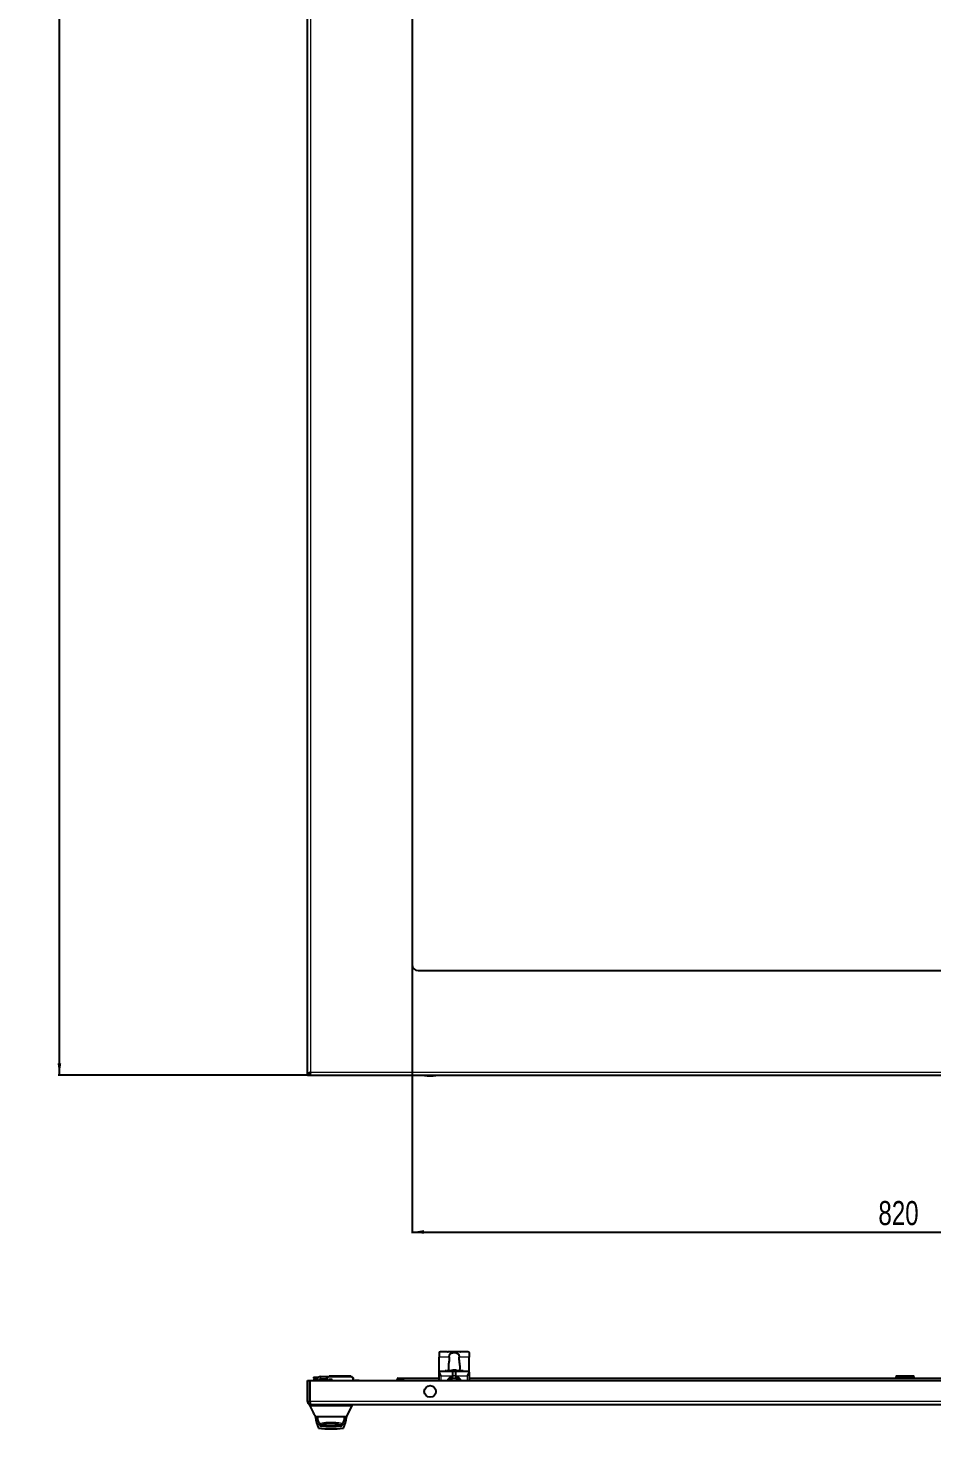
# Model space of a CAD drawing. Header units: millimetres. Extents: x -975 to 2049, y -1447 to 978.
# Drawn here: x -975 to -223, y -1447 to -281 of the extents above; entities that cross this region are included whole.
import ezdxf

# ---------------------------------------------------------------- set-up
doc = ezdxf.new("R2010")
doc.units = ezdxf.units.MM
doc.layers.add('FORMAT', color=7, linetype='Continuous')
doc.styles.add('SLDTEXTSTYLE0', font='TXT', dxfattribs={"width": 0.75})
doc.dimstyles.new('SLDDIMSTYLE0', dxfattribs={"dimtxt": 20, "dimasz": 10, "dimexe": 0, "dimexo": 0.0625, "dimgap": 5, "dimtad": 2, "dimdec": 1, "dimrnd": 1e-09, "dimzin": 12, "dimdsep": 46, "dimtxsty": 'SLDTEXTSTYLE0', "dimsah": 1, "dimcen": 0.09, "dimadec": 0, "dimazin": 3, "dimtfac": 1, "dimtofl": 0, "dimtmove": 0, "dimatfit": 3, "dimfxl": 0, "dimfrac": 2, "dimtolj": 1, "dimtzin": 12, "dimarcsym": 0})

# ---------------------------------------------------------------- blocks, each defined once
blk = doc.blocks.new('_D_1')
at = {"layer": 'FORMAT'}
for p, q in [((-742.6, 802.3), (-950, 802.3)), ((-949, -1152.7), (-949, 802.3)), ((-742.6, -1152.7), (-950, -1152.7))]:
    blk.add_line(p, q, dxfattribs=at)
for points in [[(-949, 802.3), (-950.5, 792.3), (-947.4, 792.3)], [(-949, -1152.7), (-947.4, -1142.7), (-950.5, -1142.7)]]:
    blk.add_solid(points, dxfattribs=at)
at = {"layer": 'FORMAT', "insert": (-974.7, -204.7), "char_height": 20, "attachment_point": 1, "rotation": 90, "style": 'SLDTEXTSTYLE0'}
blk.add_mtext('1955', dxfattribs=at)
blk = doc.blocks.new('_D_2')
at = {"layer": 'FORMAT'}
for p, q in [((-655.6, -1060.7), (-655.6, -1284.2)), ((164.4, -1060.7), (164.4, -1284.2)), ((-655.6, -1283.2), (164.4, -1283.2))]:
    blk.add_line(p, q, dxfattribs=at)
for points in [[(-655.6, -1283.2), (-645.6, -1284.7), (-645.6, -1281.6)], [(164.4, -1283.2), (154.4, -1281.6), (154.4, -1284.7)]]:
    blk.add_solid(points, dxfattribs=at)
at = {"layer": 'FORMAT', "insert": (-267.7, -1257.4), "char_height": 20, "attachment_point": 1, "style": 'SLDTEXTSTYLE0'}
blk.add_mtext('820', dxfattribs=at)

msp = doc.modelspace()

# ---------------------------------------------------------------- linework, layer by layer
at = {"color": 7, "linetype": 'Continuous', "lineweight": 25}
for p, q in [((-742.56, -1152.68), (-742.56, 802.32)), ((-655.56, 710.32), (-655.56, -1060.68)), ((-650.56, -1065.68), (159.44, -1065.68)), ((-742.56, -1152.68), (-740.56, -1152.68)), ((-740.26, -1152.68), (-740.26, -1150.68)), ((-740.26, -1152.68), (249.14, -1152.68)), ((-633.06, -1383.51), (-633.06, -1387.34)), ((-626.04, -1382.95), (-631.56, -1382.95)), ((-625.15, -1382.9), (-625.67, -1382.9)), ((-615.96, -1382.84), (-625.15, -1382.84)), ((-615.44, -1382.9), (-615.96, -1382.89)), ((-609.56, -1382.95), (-615.07, -1382.95)), ((-608.06, -1383.51), (-608.06, -1387.34)), ((-633.06, -1398.84), (-633.06, -1387.34)), ((-625.41, -1394.63), (-625.41, -1397.21)), ((-621.63, -1398.52), (-621.65, -1398.29)), ((-621.58, -1398.52), (-621.62, -1398.22)), ((-621.6, -1398.37), (-621.59, -1398.29)), ((-620.78, -1398.25), (-620.78, -1398.22)), ((-619.5, -1398.29), (-619.5, -1398.22)), ((-619.14, -1398.41), (-619.13, -1398.29)), ((-615.71, -1397.21), (-615.71, -1394.63)), ((-608.06, -1398.84), (-608.06, -1387.34)), ((-742.56, -1406.84), (-740.56, -1406.84)), ((-742.56, -1424.24), (-742.56, -1406.84)), ((-740.56, -1424.24), (-740.56, -1406.84)), ((-740.26, -1406.84), (249.14, -1406.84)), ((-740.26, -1424.24), (-740.26, -1406.84)), ((-737.56, -1403.94), (-737.56, -1404.84)), ((-737.56, -1403.94), (-735.56, -1403.94)), ((-735.56, -1405.24), (-737.16, -1405.24)), ((-736.96, -1406.84), (-737.06, -1405.24)), ((-735.56, -1403.94), (-733.36, -1403.94)), ((-734.35, -1405.24), (-735.56, -1405.24)), ((-734.56, -1406.84), (-734.56, -1406.34)), ((-732.56, -1406.84), (-732.56, -1406.34)), ((-731.56, -1403.34), (-725.06, -1403.34)), ((-731.56, -1405.34), (-726.56, -1405.34)), ((-726.56, -1405.24), (-726.56, -1406.74)), ((-721.96, -1405.79), (-725.16, -1405.79)), ((-725.16, -1405.79), (-725.16, -1406.74)), ((-725.16, -1406.54), (-721.96, -1406.54)), ((-706.56, -1403.24), (-724.56, -1403.24)), ((-721.96, -1406.74), (-721.96, -1405.79)), ((-704.56, -1406.84), (-704.56, -1405.24)), ((-700.16, -1406.64), (-704.56, -1406.64)), ((-668.06, -1406.84), (-668.06, -1405.84)), ((-667.06, -1404.84), (-663.06, -1404.84)), ((-663.06, -1404.84), (-633.06, -1404.84)), ((-663.06, -1404.84), (-663.06, -1405.84)), ((-663.06, -1405.84), (-663.06, -1406.84)), ((-633.06, -1399.72), (-633.06, -1398.84)), ((-633.06, -1398.84), (-619.56, -1398.84)), ((-633.06, -1406.84), (-633.06, -1399.72)), ((-628.18, -1398.74), (-628.18, -1398.84)), ((-628.03, -1398.74), (-628.03, -1398.84)), ((-627.92, -1398.74), (-627.92, -1398.84)), ((-627.11, -1398.74), (-627.92, -1398.74)), ((-627.11, -1398.74), (-627.11, -1398.84)), ((-626.95, -1398.74), (-626.95, -1398.84)), ((-626.84, -1398.74), (-626.84, -1398.84)), ((-626.5, -1398.74), (-626.5, -1398.84)), ((-626.32, -1398.74), (-626.32, -1398.84)), ((-625.78, -1398.74), (-625.78, -1398.84)), ((-625.3, -1398.74), (-625.3, -1398.84)), ((-625.13, -1398.74), (-625.13, -1398.84)), ((-624.68, -1398.74), (-624.68, -1398.84)), ((-624.54, -1398.74), (-624.54, -1398.84)), ((-624.42, -1398.74), (-624.42, -1398.84)), ((-624.1, -1398.74), (-624.1, -1398.84)), ((-622.83, -1398.74), (-623.94, -1398.74)), ((-622.83, -1398.74), (-622.83, -1398.84)), ((-622.69, -1398.74), (-622.69, -1398.84)), ((-622.5, -1398.74), (-622.5, -1398.84)), ((-622.49, -1398.74), (-622.49, -1398.84)), ((-621.89, -1398.74), (-622.49, -1398.74)), ((-621.89, -1398.74), (-621.89, -1398.84)), ((-621, -1398.74), (-621.57, -1398.74)), ((-621.56, -1402.84), (-621.56, -1398.84)), ((-621.56, -1398.84), (-619.56, -1398.84)), ((-621.56, -1402.84), (-621.56, -1402.87)), ((-621, -1398.74), (-621, -1398.84)), ((-620.99, -1398.74), (-620.99, -1398.84)), ((-620.98, -1398.74), (-620.81, -1398.74)), ((-620.81, -1398.74), (-620.81, -1398.84)), ((-620.81, -1398.74), (-620.81, -1398.74)), ((-620.79, -1398.74), (-620.79, -1398.84)), ((-620.64, -1398.74), (-620.64, -1398.84)), ((-619.84, -1398.74), (-620.64, -1398.74)), ((-619.84, -1398.74), (-619.84, -1398.84)), ((-619.69, -1398.74), (-619.69, -1398.84)), ((-619.57, -1398.74), (-619.57, -1398.84)), ((-619.56, -1398.84), (-619.56, -1402.84)), ((-619.56, -1402.87), (-619.56, -1402.84)), ((-619.48, -1398.77), (-619.17, -1398.77)), ((-619.14, -1398.74), (-619.14, -1398.84)), ((-619.06, -1398.84), (-608.06, -1398.84)), ((-619.02, -1398.74), (-619.02, -1398.84)), ((-618.65, -1398.74), (-618.65, -1398.84)), ((-618.4, -1398.74), (-618.4, -1398.84)), ((-618.28, -1398.74), (-618.28, -1398.84)), ((-618.13, -1398.74), (-618.13, -1398.84)), ((-618.02, -1398.74), (-618.02, -1398.84)), ((-617.58, -1398.74), (-617.58, -1398.84)), ((-617.56, -1398.74), (-617.58, -1398.74)), ((-617.55, -1398.74), (-617.55, -1398.84)), ((-617.52, -1398.74), (-617.52, -1398.84)), ((-617.35, -1398.74), (-617.35, -1398.84)), ((-617, -1398.74), (-617, -1398.84)), ((-616.51, -1398.74), (-616.51, -1398.84)), ((-616.31, -1398.74), (-616.31, -1398.84)), ((-615.97, -1398.74), (-615.97, -1398.84)), ((-615.82, -1398.74), (-615.82, -1398.84)), ((-614.76, -1398.74), (-615.82, -1398.74)), ((-614.76, -1398.74), (-614.76, -1398.84)), ((-614.44, -1398.74), (-614.44, -1398.84)), ((-614.28, -1398.74), (-614.28, -1398.84)), ((-613.9, -1398.74), (-613.9, -1398.84)), ((-613.15, -1398.74), (-613.9, -1398.74)), ((-613.15, -1398.74), (-613.15, -1398.84)), ((-608.06, -1399.72), (-608.06, -1398.84)), ((-608.06, -1399.72), (-608.06, -1406.84)), ((-608.06, -1404.84), (171.94, -1404.84)), ((-252.56, -1402.84), (-253.06, -1403.34)), ((-253.06, -1403.34), (-253.06, -1404.84)), ((-238.06, -1403.34), (-253.06, -1403.34)), ((-252.56, -1402.84), (-238.56, -1402.84)), ((-238.06, -1403.34), (-238.56, -1402.84)), ((-238.06, -1404.84), (-238.06, -1403.34)), ((-742.56, -1424.24), (-740.56, -1424.24)), ((-740.56, -1427.84), (-740.56, -1426.84)), ((-739.96, -1426.84), (-740.56, -1426.84)), ((248.84, -1426.84), (-739.96, -1426.84)), ((-711.06, -1427.84), (-735.06, -1427.84)), ((-710.06, -1436.84), (-705.53, -1427.79)), ((-705.56, -1427.84), (-705.56, -1426.84)), ((-733.65, -1436.84), (-736.06, -1436.84)), ((-736.02, -1436.84), (-736.02, -1437.05)), ((-712.46, -1436.84), (-733.65, -1436.84)), ((-728.89, -1443.82), (-728.74, -1443.83)), ((-728.89, -1443.83), (-717.29, -1443.83)), ((-710.06, -1436.84), (-712.46, -1436.84)), ((-710.09, -1437.05), (-710.09, -1436.84))]:
    msp.add_line(p, q, dxfattribs=at)
at = {"color": 8, "linetype": 'Continuous', "lineweight": 18}
for p, q in [((-739.96, -254.18), (-739.96, -1150.08)), ((-739.96, -1150.08), (248.84, -1150.08)), ((-645.42, -1152.81), (-635.69, -1152.81)), ((-645.3, -1152.93), (-635.81, -1152.93)), ((-624.65, -1387.34), (-633.06, -1387.34)), ((-608.06, -1387.34), (-616.46, -1387.34)), ((-737.56, -1404.84), (-735.56, -1404.84)), ((-736.05, -1405.24), (-735.96, -1406.84)), ((-735.56, -1403.94), (-735.56, -1404.84)), ((-735.56, -1405.24), (-735.56, -1404.84)), ((-735.56, -1404.84), (-734.15, -1404.84)), ((-732.56, -1406.34), (-734.56, -1406.34)), ((-731.56, -1405.34), (-731.56, -1403.34)), ((-726.06, -1406.84), (-726.06, -1405.24)), ((-724.56, -1403.74), (-706.56, -1403.74)), ((-705.06, -1405.24), (-705.06, -1406.84)), ((-700.16, -1406.84), (-700.16, -1406.64)), ((-667.06, -1405.84), (-668.06, -1405.84)), ((-667.06, -1405.84), (-667.06, -1404.84)), ((-667.06, -1405.84), (-667.06, -1406.84)), ((-663.06, -1405.84), (-667.06, -1405.84)), ((-631.56, -1402.84), (-631.56, -1406.84)), ((-631.56, -1402.84), (-622.06, -1402.84)), ((-623.94, -1398.74), (-623.94, -1398.84)), ((-622.42, -1403.35), (-622.28, -1403.83)), ((-622.06, -1402.84), (-622.06, -1398.84)), ((-622.06, -1402.84), (-621.56, -1402.84)), ((-622.06, -1402.87), (-622.06, -1402.84)), ((-622.06, -1402.87), (-621.56, -1402.87)), ((-619.56, -1402.84), (-621.56, -1402.84)), ((-619.56, -1402.84), (-619.06, -1402.84)), ((-619.56, -1402.87), (-619.06, -1402.87)), ((-619.06, -1398.84), (-619.06, -1402.84)), ((-619.06, -1402.84), (-619.06, -1402.87)), ((-619.06, -1402.84), (-609.56, -1402.84)), ((-618.83, -1403.83), (-618.69, -1403.35)), ((-609.56, -1406.84), (-609.56, -1402.84)), ((249.14, -1424.24), (-740.26, -1424.24)), ((-735.06, -1427.84), (-735.06, -1426.84)), ((-711.06, -1427.84), (-711.06, -1426.84))]:
    msp.add_line(p, q, dxfattribs=at)
at = {"color": 7, "linetype": 'Continuous', "lineweight": 25, "flags": 128}
for points in [[(-732.17, -1444.27), (-732.53, -1443.38), (-732.64, -1443.1)], [(-713.36, -1442.79), (-713.58, -1443.38), (-713.94, -1444.27)]]:
    msp.add_lwpolyline(points, dxfattribs=at)
at = {"color": 7, "linetype": 'Continuous', "lineweight": 25}
msp.add_circle((-640.56, -1415.84), 4.86, dxfattribs=at)
msp.add_circle((-640.56, -1415.84), 4.86, dxfattribs=at)
at = {"color": 8, "linetype": 'Continuous', "lineweight": 18}
msp.add_circle((-640.56, -1415.84), 4.75, dxfattribs=at)
at = {"color": 7, "linetype": 'Continuous', "lineweight": 25}
for centre, radius, start, end in [((-650.56, -1060.68), 5, 180, 270), ((-619.65, -1152.74), 25.77, 179.86102, 180.13898), ((-645.29, -1152.81), 0.126, 180, 263.97442), ((-640.55, -1107.93), 45.25, 263.97442, 269.9984), ((-640.56, -1107.93), 45.25, 270.0016, 276.02558), ((-635.82, -1152.81), 0.126, 276.02558, 0), ((-661.46, -1152.74), 25.77, 359.86102, 0.13898), ((-620.56, -1406.14), 8, 98.41771, 108.44436), ((-620.53, -1402.48), 4.34, 104.99458, 114.66368), ((-621.87, -1404.05), 5.54, 85.14071, 94.85929), ((-621.52, -1398.31), 0.133, 135.20997, 169.83797), ((-620.5, -1406.24), 8.03, 91.99978, 97.83609), ((-620.15, -1399.89), 1.85, 119.67191, 132.73716), ((-620.08, -1404.71), 6.5, 92.24647, 98.7173), ((-621.03, -1404.66), 6.45, 85.77538, 87.76397), ((-620.61, -1406.24), 8.03, 82.16391, 88.00022), ((-620.71, -1402.56), 4.43, 65.15746, 74.45727), ((-619.62, -1399.85), 1.64, 72.5824, 85.536), ((-620.56, -1406.14), 8, 70.1778, 81.58229), ((-620.54, -1405.18), 7.03, 70.80686, 78.43412), ((-618.54, -1400.87), 2.36, 82.549, 97.451), ((-737.16, -1404.84), 0.4, 180, 270), ((-731.56, -1406.34), 3, 90, 180), ((-731.56, -1406.34), 1, 90, 180), ((-700.16, -1407.24), 0.6, 41.81031, 90), ((-667.06, -1405.84), 1, 90, 180), ((-620.56, -1409.84), 6.25, 106.01339, 151.3146), ((-620.56, -1409.84), 4.85, 90, 141.78919), ((-622.56, -1402.87), 1, 286.01339, 0), ((-620.56, -1409.84), 4.85, 38.21081, 90), ((-618.56, -1402.87), 1, 180, 253.98661), ((-620.56, -1409.84), 6.25, 28.6854, 73.98661), ((-743.99, -1437.05), 7.98, 358.26695, 359.99994), ((-709.17, -1434.49), 27, 185.96099, 206.16954), ((-723.06, -1436.84), 11.4, 180, 210.87421), ((-731.71, -1444.08), 0.5, 203.04365, 263.74905), ((-723.06, -1365.05), 80, 263.74905, 276.25095), ((-714.4, -1444.08), 0.5, 276.25095, 336.95635), ((-723.06, -1436.84), 11.4, 329.05608, 0), ((-736.94, -1434.49), 27, 333.83046, 354.03918), ((-702.12, -1437.05), 7.98, 180, 181.7325), ((-723.06, -1365.05), 82, 262.75342, 277.24658)]:
    msp.add_arc(centre, radius, start, end, dxfattribs=at)
at = {"color": 8, "linetype": 'Continuous', "lineweight": 18}
for centre, radius, start, end in [((-620.56, -1409.84), 6.75, 106.01339, 153.6122), ((-622.56, -1402.87), 0.5, 286.01339, 0), ((-618.56, -1402.87), 0.5, 180, 253.98661), ((-620.56, -1409.84), 6.75, 26.3878, 73.98661)]:
    msp.add_arc(centre, radius, start, end, dxfattribs=at)
at = {"color": 7, "linetype": 'Continuous', "lineweight": 25}
for points, knots in [([(-739.96, -1150.08), (-740.3, -1150.3), (-740.64, -1150.51), (-741.27, -1150.95), (-741.55, -1151.16), (-742.04, -1151.6), (-742.23, -1151.81), (-742.49, -1152.25), (-742.56, -1152.46), (-742.56, -1152.68)], [0, 0, 0, 0, 0.25, 0.25, 0.5, 0.5, 0.75, 0.75, 1, 1, 1, 1]), ([(-739.96, -1150.08), (-740.11, -1150.51), (-740.27, -1150.95), (-740.49, -1151.81), (-740.56, -1152.25), (-740.56, -1152.68)], [0, 0, 0, 0, 0.5, 0.5, 1, 1, 1, 1]), ([(-740.26, -1150.68), (-740.21, -1150.68), (-740.16, -1150.62), (-740.06, -1150.39), (-740.01, -1150.24), (-739.96, -1150.08)], [0, 0, 0, 0, 0.5, 0.5, 1, 1, 1, 1]), ([(-740.26, -1152.68), (-740.23, -1152.68), (-740.21, -1152.61), (-740.16, -1152.35), (-740.13, -1152.16), (-740.08, -1151.68), (-740.06, -1151.39), (-740.01, -1150.76), (-739.98, -1150.42), (-739.96, -1150.08)], [0, 0, 0, 0, 0.25, 0.25, 0.5, 0.5, 0.75, 0.75, 1, 1, 1, 1]), ([(-631.56, -1382.95), (-631.72, -1382.95), (-632.06, -1382.96), (-632.51, -1383.02), (-632.85, -1383.14), (-633.03, -1383.31), (-633.05, -1383.45), (-633.06, -1383.51)], [0, 0, 0, 0, 0.2129003, 0.4257071, 0.6406126, 0.8533821, 1, 1, 1, 1]), ([(-626.04, -1382.95), (-625.94, -1382.93), (-625.81, -1382.92), (-625.69, -1382.9), (-625.67, -1382.9)], [0, 0, 0, 0, 0.78940274, 1, 1, 1, 1]), ([(-624.65, -1387.34), (-624.63, -1386.93), (-624.59, -1386.1), (-624.22, -1385), (-623.57, -1384.2), (-622.65, -1383.71), (-621.5, -1383.46), (-620.17, -1383.42), (-618.82, -1383.59), (-617.7, -1384.06), (-616.97, -1384.86), (-616.58, -1385.89), (-616.47, -1386.75), (-616.46, -1387.24), (-616.46, -1387.34)], [0, 0, 0, 0, 0.0885051, 0.1771377, 0.2628581, 0.3446937, 0.4304853, 0.5251934, 0.6256454, 0.7239113, 0.8124944, 0.894483, 0.9789968, 1, 1, 1, 1]), ([(-615.44, -1382.9), (-615.42, -1382.9), (-615.31, -1382.92), (-615.18, -1382.93), (-615.07, -1382.95)], [0, 0, 0, 0, 0.1619735, 1, 1, 1, 1]), ([(-608.06, -1383.51), (-608.07, -1383.43), (-608.1, -1383.27), (-608.34, -1383.1), (-608.7, -1383), (-609.12, -1382.95), (-609.42, -1382.95), (-609.56, -1382.95)], [0, 0, 0, 0, 0.2056827, 0.4113459, 0.6186494, 0.8323389, 1, 1, 1, 1]), ([(-624.65, -1387.34), (-624.7, -1388.34), (-624.81, -1390.48), (-625.33, -1392.92), (-625.39, -1394.23), (-625.41, -1394.63)], [0, 0, 0, 0, 0.3788234, 0.8122279, 1, 1, 1, 1]), ([(-625.41, -1397.21), (-625.36, -1397.49), (-625.28, -1398.03), (-624.49, -1398.49), (-623.49, -1398.69), (-622.72, -1398.73), (-622.44, -1398.74)], [0, 0, 0, 0, 0.2891573, 0.5794111, 0.8475326, 1, 1, 1, 1]), ([(-618.55, -1398.74), (-618.11, -1398.71), (-617.21, -1398.64), (-616.27, -1398.33), (-615.77, -1397.84), (-615.73, -1397.4), (-615.71, -1397.21)], [0, 0, 0, 0, 0.2559209, 0.5306766, 0.7999734, 1, 1, 1, 1]), ([(-615.71, -1394.63), (-615.79, -1393.72), (-615.96, -1391.86), (-616.43, -1389.26), (-616.46, -1387.73), (-616.46, -1387.34)], [0, 0, 0, 0, 0.4176682, 0.852903, 1, 1, 1, 1]), ([(-722.17, -1402.94), (-722.17, -1402.94), (-722.17, -1402.94), (-722.11, -1402.94), (-721.97, -1402.94), (-721.64, -1402.94), (-721.32, -1402.94), (-721.11, -1402.94)], [0, 0, 0, 0, 0.1246927, 0.1871822, 0.2497734, 0.5000394, 1, 1, 1, 1]), ([(-721.11, -1402.94), (-720.96, -1402.94), (-720.74, -1402.94), (-720.46, -1402.94), (-720.27, -1402.94), (-720.13, -1402.94), (-720.02, -1402.94), (-720, -1402.94), (-720, -1402.94)], [0, 0, 0, 0, 0.2500888, 0.3824952, 0.5002586, 0.6221632, 0.7501335, 1, 1, 1, 1]), ([(-633.06, -1399.72), (-633.03, -1399.89), (-632.97, -1400.31), (-632.51, -1401.26), (-631.98, -1402.15), (-631.63, -1402.73), (-631.56, -1402.84), (-631.56, -1402.84)], [0, 0, 0, 0, 0.1941403, 0.4852754, 0.8987792, 0.9967692, 1, 1, 1, 1]), ([(-628.03, -1398.74), (-628.06, -1398.74), (-628.1, -1398.74), (-628.15, -1398.74), (-628.18, -1398.74), (-628.18, -1398.74), (-628.18, -1398.74)], [0, 0, 0, 0, 0.2808356, 0.55925, 0.7791823, 1, 1, 1, 1]), ([(-627.92, -1398.74), (-627.92, -1398.74), (-627.92, -1398.74), (-627.94, -1398.74), (-627.99, -1398.74), (-628.02, -1398.74), (-628.03, -1398.74)], [0, 0, 0, 0, 0.2808879, 0.5594825, 0.7792702, 1, 1, 1, 1]), ([(-626.95, -1398.74), (-626.97, -1398.74), (-627, -1398.74), (-627.06, -1398.74), (-627.09, -1398.74), (-627.11, -1398.74)], [0, 0, 0, 0, 0.28063758, 0.56087676, 1, 1, 1, 1]), ([(-626.84, -1398.74), (-626.84, -1398.74), (-626.84, -1398.74), (-626.87, -1398.74), (-626.91, -1398.74), (-626.94, -1398.74), (-626.95, -1398.74)], [0, 0, 0, 0, 0.280941, 0.5591137, 0.7790892, 1, 1, 1, 1]), ([(-626.32, -1398.74), (-626.38, -1398.74), (-626.48, -1398.74), (-626.5, -1398.74), (-626.5, -1398.74)], [0, 0, 0, 0, 0.5593117, 1, 1, 1, 1]), ([(-625.78, -1398.74), (-625.84, -1398.74), (-625.96, -1398.74), (-626.16, -1398.74), (-626.26, -1398.74), (-626.32, -1398.74)], [0, 0, 0, 0, 0.280496, 0.560765, 1, 1, 1, 1]), ([(-625.3, -1398.74), (-625.37, -1398.74), (-625.5, -1398.74), (-625.7, -1398.74), (-625.78, -1398.74)], [0, 0, 0, 0, 0.560137, 1, 1, 1, 1]), ([(-625.13, -1398.74), (-625.14, -1398.74), (-625.15, -1398.74), (-625.26, -1398.74), (-625.3, -1398.74)], [0, 0, 0, 0, 0.5599138, 1, 1, 1, 1]), ([(-624.54, -1398.74), (-624.56, -1398.74), (-624.6, -1398.74), (-624.65, -1398.74), (-624.68, -1398.74), (-624.68, -1398.74), (-624.68, -1398.74)], [0, 0, 0, 0, 0.28076525, 0.5591779, 0.77917491, 1, 1, 1, 1]), ([(-624.42, -1398.74), (-624.42, -1398.74), (-624.42, -1398.74), (-624.45, -1398.74), (-624.49, -1398.74), (-624.52, -1398.74), (-624.54, -1398.74)], [0, 0, 0, 0, 0.280828, 0.5594169, 0.7793931, 1, 1, 1, 1]), ([(-623.94, -1398.74), (-623.97, -1398.74), (-624.01, -1398.74), (-624.07, -1398.74), (-624.1, -1398.74), (-624.1, -1398.74), (-624.1, -1398.74)], [0, 0, 0, 0, 0.2809514, 0.5599669, 0.7794314, 1, 1, 1, 1]), ([(-622.69, -1398.74), (-622.69, -1398.74), (-622.69, -1398.74), (-622.73, -1398.74), (-622.78, -1398.74), (-622.81, -1398.74), (-622.83, -1398.74)], [0, 0, 0, 0, 0.2807125, 0.5587014, 0.7790455, 1, 1, 1, 1]), ([(-622.49, -1398.74), (-622.49, -1398.74), (-622.5, -1398.74), (-622.5, -1398.74), (-622.5, -1398.74)], [0, 0, 0, 0, 0.5600811, 1, 1, 1, 1]), ([(-622.06, -1398.84), (-622.05, -1398.84), (-622.05, -1398.84), (-622.05, -1398.84), (-622.03, -1398.84), (-622, -1398.84), (-621.88, -1398.84), (-621.66, -1398.84), (-621.59, -1398.84), (-621.56, -1398.84)], [0, 0, 0, 0, 0.0016702, 0.0038887, 0.0095313, 0.0343611, 0.1327508, 0.5262135, 1, 1, 1, 1]), ([(-621.72, -1398.74), (-621.74, -1398.74), (-621.78, -1398.74), (-621.86, -1398.74), (-621.88, -1398.74), (-621.89, -1398.74)], [0, 0, 0, 0, 0.2812256, 0.5615217, 1, 1, 1, 1]), ([(-620.99, -1398.74), (-620.99, -1398.74), (-620.99, -1398.74), (-620.99, -1398.74), (-621, -1398.74)], [0, 0, 0, 0, 0.5595043, 1, 1, 1, 1]), ([(-620.64, -1398.74), (-620.66, -1398.74), (-620.7, -1398.74), (-620.76, -1398.74), (-620.79, -1398.74), (-620.79, -1398.74), (-620.79, -1398.74)], [0, 0, 0, 0, 0.28085488, 0.55971787, 0.77951805, 1, 1, 1, 1]), ([(-619.69, -1398.74), (-619.72, -1398.74), (-619.76, -1398.74), (-619.81, -1398.74), (-619.83, -1398.74), (-619.84, -1398.74), (-619.84, -1398.74)], [0, 0, 0, 0, 0.28081258, 0.55909877, 0.77917019, 1, 1, 1, 1]), ([(-619.57, -1398.74), (-619.57, -1398.74), (-619.58, -1398.74), (-619.6, -1398.74), (-619.65, -1398.74), (-619.68, -1398.74), (-619.69, -1398.74)], [0, 0, 0, 0, 0.2809124, 0.5594047, 0.7791083, 1, 1, 1, 1]), ([(-619.56, -1398.84), (-619.52, -1398.84), (-619.44, -1398.84), (-619.18, -1398.84), (-619.06, -1398.84), (-619.06, -1398.84)], [0, 0, 0, 0, 0.4754612, 0.9940565, 1, 1, 1, 1]), ([(-619.14, -1398.74), (-619.16, -1398.74), (-619.21, -1398.74), (-619.26, -1398.74), (-619.28, -1398.74), (-619.28, -1398.74), (-619.29, -1398.74)], [0, 0, 0, 0, 0.2808885, 0.5590229, 0.7791551, 1, 1, 1, 1]), ([(-619.02, -1398.74), (-619.02, -1398.74), (-619.02, -1398.74), (-619.05, -1398.74), (-619.1, -1398.74), (-619.13, -1398.74), (-619.14, -1398.74)], [0, 0, 0, 0, 0.28090024, 0.55949828, 0.77914832, 1, 1, 1, 1]), ([(-618.65, -1398.74), (-618.71, -1398.74), (-618.82, -1398.74), (-618.95, -1398.74), (-619.01, -1398.74), (-619.02, -1398.74), (-619.02, -1398.74)], [0, 0, 0, 0, 0.2809352, 0.5594866, 0.7792447, 1, 1, 1, 1]), ([(-618.4, -1398.74), (-618.44, -1398.74), (-618.52, -1398.74), (-618.61, -1398.74), (-618.65, -1398.74)], [0, 0, 0, 0, 0.5594415, 1, 1, 1, 1]), ([(-618.28, -1398.74), (-618.28, -1398.74), (-618.29, -1398.74), (-618.37, -1398.74), (-618.4, -1398.74)], [0, 0, 0, 0, 0.5603128, 1, 1, 1, 1]), ([(-618.13, -1398.74), (-618.16, -1398.74), (-618.2, -1398.74), (-618.25, -1398.74), (-618.28, -1398.74), (-618.28, -1398.74), (-618.28, -1398.74)], [0, 0, 0, 0, 0.2809103, 0.559174, 0.7791663, 1, 1, 1, 1]), ([(-618.02, -1398.74), (-618.02, -1398.74), (-618.02, -1398.74), (-618.04, -1398.74), (-618.09, -1398.74), (-618.12, -1398.74), (-618.13, -1398.74)], [0, 0, 0, 0, 0.28084865, 0.55948998, 0.77915764, 1, 1, 1, 1]), ([(-617.52, -1398.74), (-617.53, -1398.74), (-617.54, -1398.74), (-617.55, -1398.74), (-617.55, -1398.74)], [0, 0, 0, 0, 0.560691, 1, 1, 1, 1]), ([(-617.35, -1398.74), (-617.39, -1398.74), (-617.45, -1398.74), (-617.5, -1398.74), (-617.52, -1398.74)], [0, 0, 0, 0, 0.5595417, 1, 1, 1, 1]), ([(-617, -1398.74), (-617.07, -1398.74), (-617.19, -1398.74), (-617.3, -1398.74), (-617.35, -1398.74)], [0, 0, 0, 0, 0.5605138, 1, 1, 1, 1]), ([(-616.51, -1398.74), (-616.59, -1398.74), (-616.72, -1398.74), (-616.91, -1398.74), (-617, -1398.74)], [0, 0, 0, 0, 0.5592171, 1, 1, 1, 1]), ([(-616.31, -1398.74), (-616.32, -1398.74), (-616.33, -1398.74), (-616.46, -1398.74), (-616.51, -1398.74)], [0, 0, 0, 0, 0.5603404, 1, 1, 1, 1]), ([(-615.82, -1398.74), (-615.84, -1398.74), (-615.88, -1398.74), (-615.94, -1398.74), (-615.97, -1398.74), (-615.97, -1398.74), (-615.97, -1398.74)], [0, 0, 0, 0, 0.2808719, 0.5597012, 0.7793822, 1, 1, 1, 1]), ([(-614.28, -1398.74), (-614.33, -1398.74), (-614.43, -1398.74), (-614.44, -1398.74), (-614.44, -1398.74)], [0, 0, 0, 0, 0.55894749, 1, 1, 1, 1]), ([(-613.9, -1398.74), (-613.98, -1398.74), (-614.12, -1398.74), (-614.23, -1398.74), (-614.28, -1398.74)], [0, 0, 0, 0, 0.5597473, 1, 1, 1, 1]), ([(-609.56, -1402.84), (-609.55, -1402.84), (-609.48, -1402.73), (-609.13, -1402.15), (-608.6, -1401.26), (-608.14, -1400.31), (-608.08, -1399.89), (-608.06, -1399.72)], [0, 0, 0, 0, 0.0032308, 0.1012208, 0.5147246, 0.8058597, 1, 1, 1, 1]), ([(-742.56, -1424.24), (-742.56, -1424.41), (-742.54, -1424.58), (-742.47, -1424.92), (-742.42, -1425.08), (-742.29, -1425.4), (-742.21, -1425.55), (-742.02, -1425.83), (-741.91, -1425.96), (-741.67, -1426.2), (-741.54, -1426.31), (-741.26, -1426.5), (-741.11, -1426.58), (-740.63, -1426.78), (-740.3, -1426.84), (-739.96, -1426.84)], [0, 0, 0, 0, 0.125, 0.125, 0.25, 0.25, 0.375, 0.375, 0.5, 0.5, 0.625, 0.625, 0.75, 0.75, 1, 1, 1, 1]), ([(-740.58, -1427.79), (-740.2, -1428.56), (-739.39, -1430.17), (-738.27, -1432.41), (-737.13, -1434.69), (-736.43, -1436.1), (-736.06, -1436.84)], [0, 0, 0, 0, 0.2163272, 0.4539552, 0.7147448, 1, 1, 1, 1]), ([(-740.56, -1424.24), (-740.56, -1424.4), (-740.49, -1424.55), (-740.27, -1424.78), (-740.11, -1424.84), (-739.96, -1424.84)], [0, 0, 0, 0, 0.5, 0.5, 1, 1, 1, 1]), ([(-735.06, -1427.84), (-735.67, -1427.84), (-736.91, -1427.84), (-738.56, -1427.84), (-739.8, -1427.84), (-740.46, -1427.84), (-740.53, -1427.84), (-740.56, -1427.84)], [0, 0, 0, 0, 0.2146939, 0.4293877, 0.6440816, 0.8587754, 1, 1, 1, 1]), ([(-739.96, -1426.84), (-739.98, -1426.84), (-740.01, -1426.77), (-740.06, -1426.51), (-740.08, -1426.32), (-740.13, -1425.84), (-740.16, -1425.55), (-740.21, -1424.92), (-740.23, -1424.58), (-740.26, -1424.24)], [0, 0, 0, 0, 0.25, 0.25, 0.5, 0.5, 0.75, 0.75, 1, 1, 1, 1]), ([(-705.56, -1427.84), (-705.62, -1427.84), (-705.74, -1427.84), (-706.69, -1427.84), (-708.08, -1427.84), (-709.63, -1427.84), (-710.65, -1427.84), (-711.06, -1427.84)], [0, 0, 0, 0, 0.2146898, 0.4293796, 0.6440728, 0.8587666, 1, 1, 1, 1]), ([(-732.82, -1442.72), (-732.7, -1442.88), (-732.47, -1443.18), (-732.03, -1443.47), (-731.62, -1443.63), (-731.23, -1443.72), (-730.72, -1443.79), (-729.96, -1443.82), (-729.24, -1443.83), (-728.79, -1443.83), (-728.74, -1443.83)], [0, 0, 0, 0, 0.0869071, 0.1704438, 0.2539948, 0.3528324, 0.4937553, 0.7505856, 0.9754009, 1, 1, 1, 1]), ([(-730.81, -1444.06), (-730.72, -1444.03), (-730.55, -1443.97), (-729.22, -1443.99), (-727.27, -1444.04), (-724.82, -1444.1), (-722.17, -1444.1), (-719.62, -1444.06), (-717.47, -1444), (-715.93, -1443.97), (-715.21, -1444.01), (-715.36, -1444.14), (-716.37, -1444.35), (-718.14, -1444.57), (-720.47, -1444.74), (-723.08, -1444.8), (-725.68, -1444.73), (-727.98, -1444.56), (-729.73, -1444.35), (-730.67, -1444.16), (-730.77, -1444.09), (-730.81, -1444.06)], [0, 0, 0, 0, 0.0534347, 0.1068683, 0.1603578, 0.2139914, 0.2676191, 0.3211807, 0.3747785, 0.42843, 0.4819835, 0.5354001, 0.5889254, 0.6427726, 0.6967363, 0.7503669, 0.8035674, 0.8567592, 0.9103691, 0.9643256, 1, 1, 1, 1]), ([(-718.46, -1443.82), (-718.26, -1443.82), (-717.6, -1443.83), (-716.68, -1443.83), (-715.7, -1443.81), (-715.06, -1443.76), (-714.52, -1443.64), (-714.05, -1443.45), (-713.58, -1443.14), (-713.38, -1442.82), (-713.3, -1442.69)], [0, 0, 0, 0, 0.0837331, 0.2715555, 0.4689267, 0.6817432, 0.7817879, 0.8629526, 0.9411438, 1, 1, 1, 1])]:
    msp.add_open_spline(points, degree=3, knots=knots, dxfattribs=at)
for points in [[(-726.56, -1405.24), (-726.53, -1404.98), (-726.47, -1404.46), (-726, -1403.79), (-725.34, -1403.33), (-724.82, -1403.27), (-724.56, -1403.24)], [(-706.56, -1403.24), (-706.29, -1403.27), (-705.77, -1403.33), (-705.11, -1403.79), (-704.65, -1404.46), (-704.59, -1404.98), (-704.56, -1405.24)]]:
    msp.add_open_spline(points, degree=3, dxfattribs=at)
at = {"color": 8, "linetype": 'Continuous', "lineweight": 18}
for points in [[(-726.06, -1405.24), (-726.12, -1405.24), (-726.25, -1405.24), (-726.42, -1405.24), (-726.53, -1405.24), (-726.55, -1405.24), (-726.56, -1405.24)], [(-726.06, -1405.24), (-726.03, -1405.05), (-725.99, -1404.65), (-725.64, -1404.16), (-725.15, -1403.81), (-724.75, -1403.76), (-724.56, -1403.74)], [(-724.56, -1403.24), (-724.56, -1403.25), (-724.56, -1403.26), (-724.56, -1403.38), (-724.56, -1403.55), (-724.56, -1403.68), (-724.56, -1403.74)], [(-706.56, -1403.74), (-706.56, -1403.68), (-706.56, -1403.55), (-706.56, -1403.38), (-706.56, -1403.26), (-706.56, -1403.25), (-706.56, -1403.24)], [(-706.56, -1403.74), (-706.36, -1403.76), (-705.97, -1403.81), (-705.47, -1404.16), (-705.12, -1404.65), (-705.08, -1405.05), (-705.06, -1405.24)], [(-705.06, -1405.24), (-704.99, -1405.24), (-704.86, -1405.24), (-704.69, -1405.24), (-704.58, -1405.24), (-704.56, -1405.24), (-704.56, -1405.24)]]:
    msp.add_open_spline(points, degree=3, dxfattribs=at)
for points, knots in [([(-732.75, -1442.65), (-732.76, -1442.59), (-732.81, -1442.45), (-731.52, -1442.09), (-729.25, -1441.7), (-726.57, -1441.45), (-723.71, -1441.33), (-720.8, -1441.37), (-717.79, -1441.59), (-715.31, -1441.95), (-713.74, -1442.32), (-713.07, -1442.57), (-713.3, -1442.64), (-713.34, -1442.66)], [0, 0, 0, 0, 0.0803576, 0.1891649, 0.2968747, 0.4019266, 0.4692137, 0.5694027, 0.6695578, 0.7705258, 0.8742953, 0.9809611, 1, 1, 1, 1]), ([(-717.29, -1443.82), (-717.1, -1443.82), (-716.18, -1443.83), (-715.28, -1443.78), (-714.8, -1443.62), (-715.33, -1443.35), (-716.68, -1443.03), (-718.7, -1442.73), (-721.19, -1442.54), (-723.6, -1442.51), (-725.96, -1442.61), (-728.17, -1442.82), (-730.06, -1443.15), (-731.12, -1443.47), (-731.22, -1443.7), (-730.5, -1443.82), (-729.4, -1443.82), (-728.89, -1443.82)], [0, 0, 0, 0, 0.0192367, 0.094456, 0.1699471, 0.2441381, 0.3159472, 0.3852689, 0.4535156, 0.5215221, 0.5672456, 0.638978, 0.7131499, 0.7886393, 0.8638631, 0.9373477, 1, 1, 1, 1])]:
    msp.add_open_spline(points, degree=3, knots=knots, dxfattribs=at)

# ---------------------------------------------------------------- dimensions: what is measured, and where the dimension line sits
at = {"layer": 'FORMAT'}
dim = msp.add_linear_dim(base=(-948.97, 802.32), p1=(-742.56, -1152.68), p2=(-742.56, 802.32), angle=90, dimstyle='SLDDIMSTYLE0', dxfattribs=at)
dim.commit()
dim.dimension.update_dxf_attribs({"geometry": '_D_1', "text_midpoint": (-948.97, -175.18), "dimtype": 160})
dim = msp.add_linear_dim(base=(164.44, -1283.18), p1=(-655.56, -1060.68), p2=(164.44, -1060.68), dimstyle='SLDDIMSTYLE0', dxfattribs=at)
dim.commit()
dim.dimension.update_dxf_attribs({"geometry": '_D_2', "text_midpoint": (-245.56, -1283.18), "dimtype": 160})

doc.saveas('drawing.dxf')
